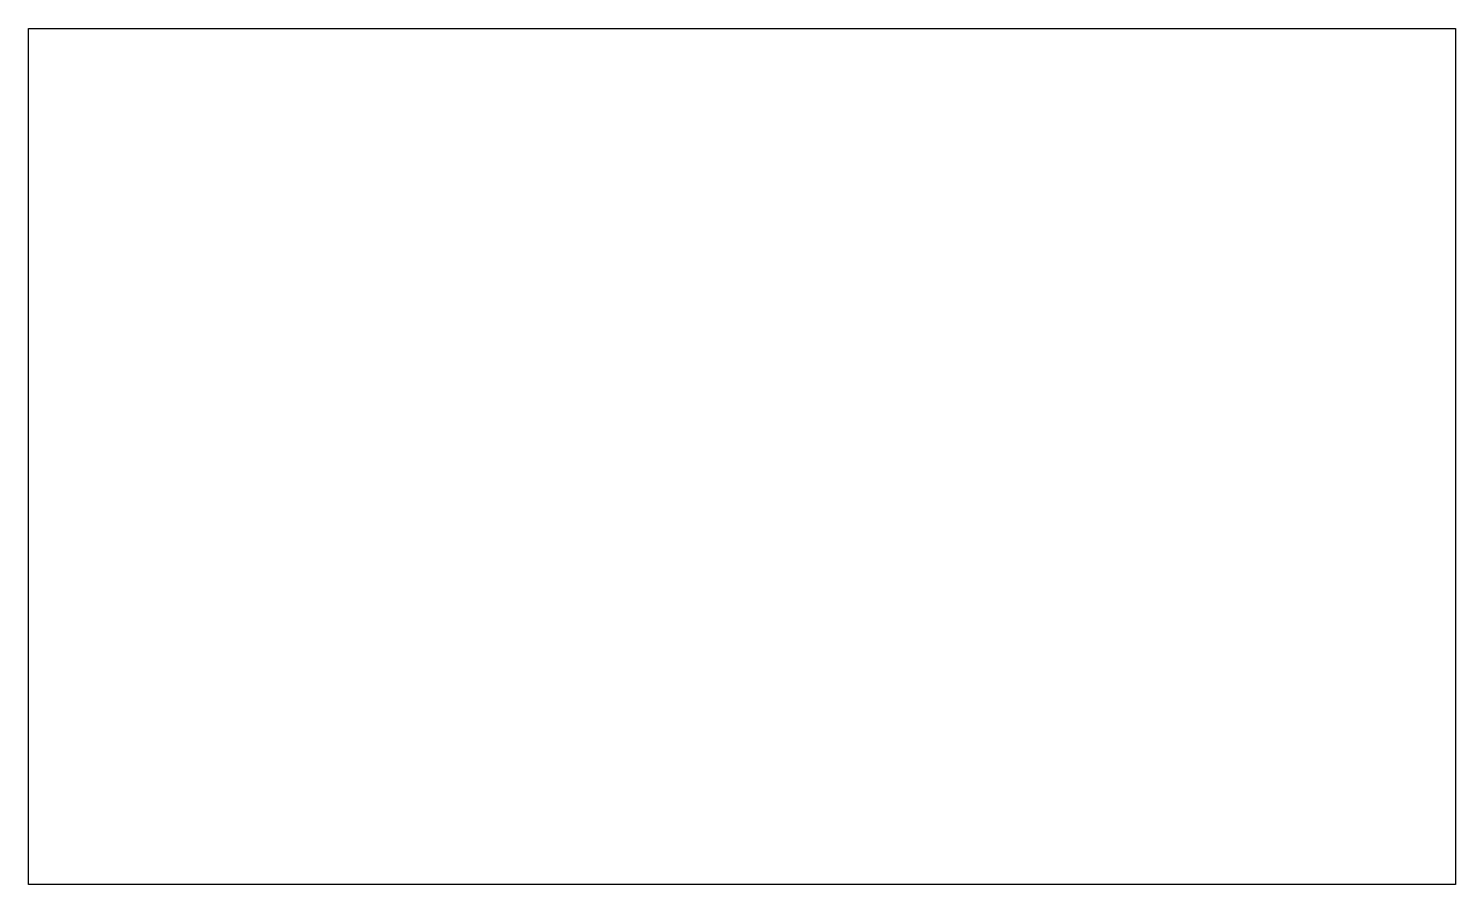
# Model space of a CAD drawing. Extents: x 14 to 268, y 55 to 207.
import ezdxf

# ---------------------------------------------------------------- set-up
doc = ezdxf.new("R2010")
doc.units = 0
doc.layers.add('bigside2', color=7, linetype='CONTINUOUS')

msp = doc.modelspace()

# ---------------------------------------------------------------- linework, layer by layer
at = {"layer": 'bigside2', "color": 1}
msp.add_lwpolyline([(267.758333, 54.680556), (13.758333, 54.680556), (13.758333, 207.080556), (267.758333, 207.080556), (267.758333, 54.680556), (267.758333, 54.680556)], close=True, dxfattribs=at)

doc.saveas('drawing.dxf')
